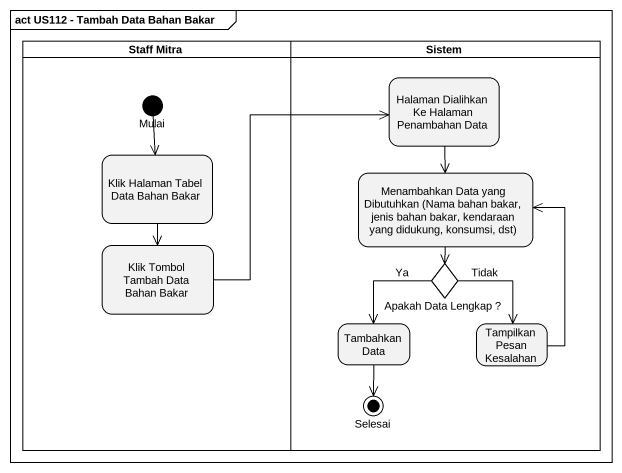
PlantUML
@startuml
mainframe act US112 - Tambah Data Bahan Bakar
hide empty description
state "Staff Mitra" as Staff_Mitra <<partition>> {
  state Mulai <<start>>
  state "Klik Halaman Tabel Data Bahan Bakar" as Klik_Halaman_Tabel_Data
  state "Klik Tombol Tambah Data Bahan Bakar" as Klik_Tombol_Tambah_Data
}
state Sistem <<partition>> {
  state "Halaman Dialihkan Ke Halaman Penambahan Data" as Halaman_Dialihkan_Ke
  state "Menambahkan Data yang Dibutuhkan (Nama bahan bakar, jenis bahan bakar, kendaraan yang didukung, konsumsi, dst)" as Menambahkan_Data_yang
  state "Apakah Data Lengkap ?" as Apakah_Data_Lengkap <<choice>>
  state "Tambahkan Data" as Tambahkan_Data
  state "Tampilkan Pesan Kesalahan" as Tampilkan_Pesan_Kesalahan
  state Selesai <<end>>
}
Mulai --> Klik_Halaman_Tabel_Data
Halaman_Dialihkan_Ke --> Menambahkan_Data_yang
Klik_Halaman_Tabel_Data --> Klik_Tombol_Tambah_Data
Menambahkan_Data_yang --> Apakah_Data_Lengkap
Klik_Tombol_Tambah_Data -right-> Halaman_Dialihkan_Ke
Apakah_Data_Lengkap --> Tambahkan_Data : Ya
Apakah_Data_Lengkap --> Tampilkan_Pesan_Kesalahan : Tidak
Tambahkan_Data --> Selesai
Tampilkan_Pesan_Kesalahan -up-> Menambahkan_Data_yang
@enduml
